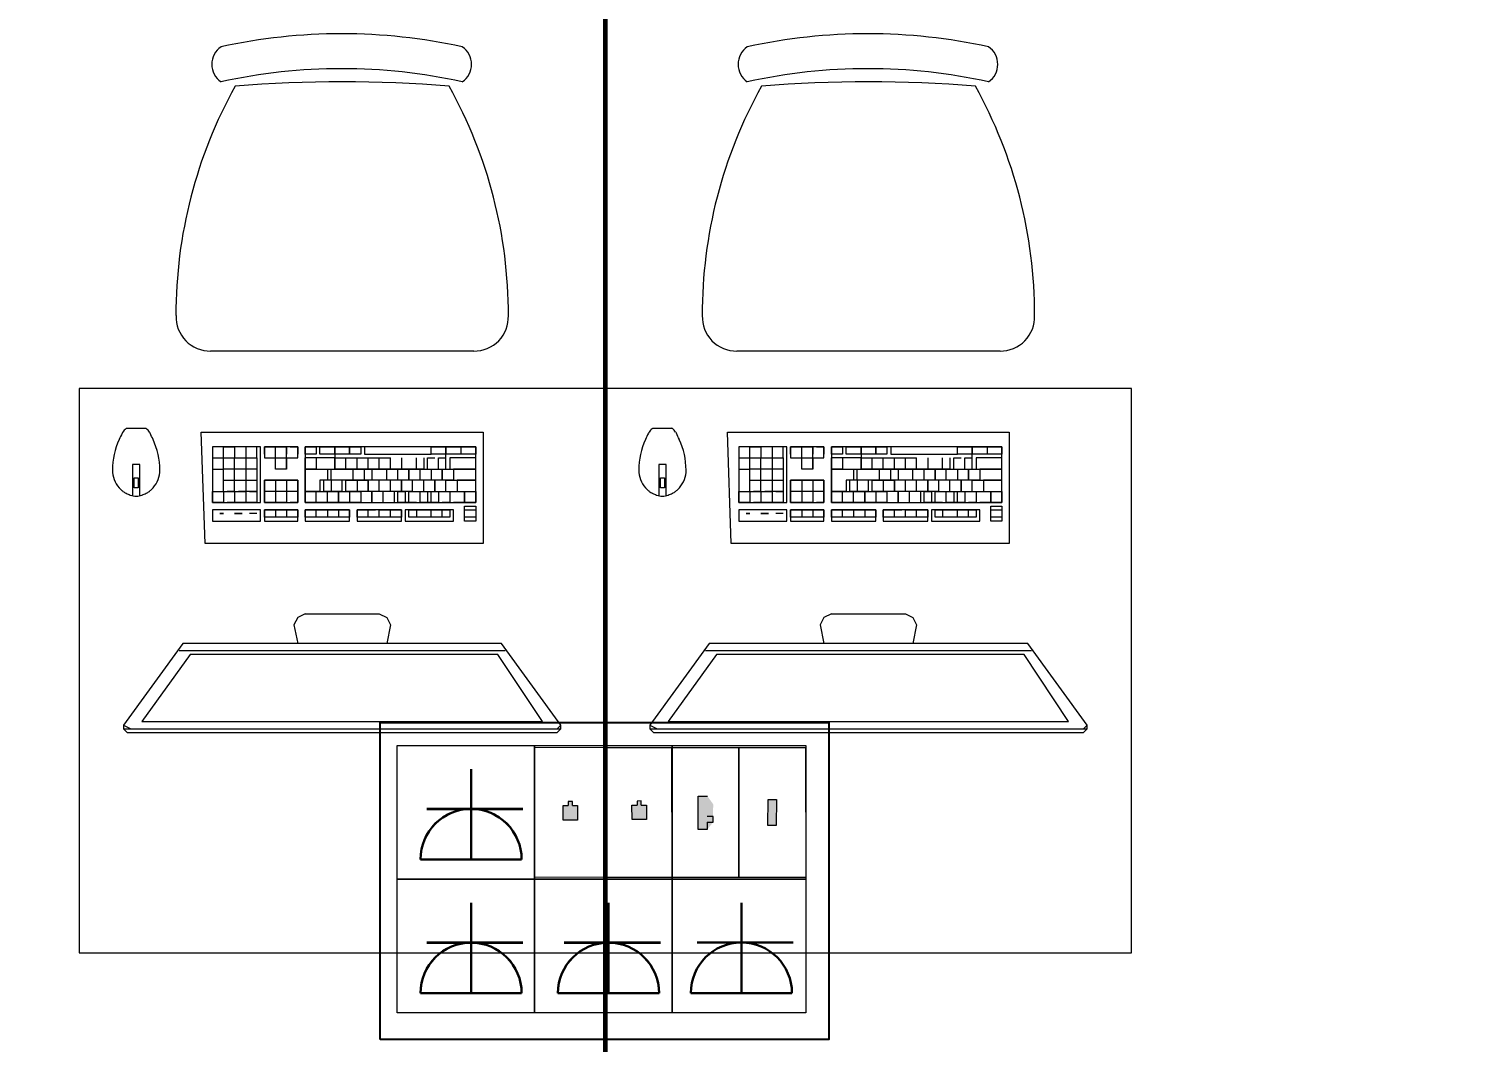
# Model space of a CAD drawing. Header units: millimetres. Extents: x -32 to 417638015, y -35 to 175284279.
# Drawn here: x 417441630 to 417443556, y 175255956 to 175257302 of the extents above; entities that cross this region are included whole.
import ezdxf
from ezdxf import colors
from ezdxf.entities.mleader import LeaderData, LeaderLine
from ezdxf.math import Vec2, Vec3

# ---------------------------------------------------------------- set-up
doc = ezdxf.new("R2010")
doc.units = ezdxf.units.MM
for name, color, linetype, lineweight in [('_ЭМ_В полу', 26, 'Кабель в трубе', 60), ('ТХ', 5, 'Continuous', 0), ('ТХ_Задание ЭОМ_СС', 6, 'Continuous', 0), ('Электро', 250, 'Continuous', 25), ('ЭОМ_Кабель для СУП', 150, 'Continuous', 9)]:
    doc.layers.add(name, color=color, linetype=linetype, lineweight=lineweight)
for name, color, linetype in [('_ЭМ_Надписи', 7, 'Continuous'), ('PDF _СС_розетки', 7, 'Continuous'), ('ВНУТРЯНКА', 1, 'Continuous')]:
    doc.layers.add(name, color=color, linetype=linetype)
doc.layers.add('PDF _ЭОМ _розетки', color=7, linetype='Continuous', true_color=0xeb0000)
doc.styles.add('ELine', font='txt.shx')
doc.styles.add('ЭОМ', font='isocpeur.ttf', dxfattribs={"width": 0.85, "height": 250})
doc.linetypes.add('TRAY', pattern='A,12.119257,["_",ELine,S=4.5,R=90,X=0,Y=-1.555839],0.750382,["_",ELine,S=4.5,R=0,X=0,Y=-0.805849],1.314849,["_",ELine,S=4.5,R=0,X=0,Y=-0.805849],2.250029,["_",ELine,S=4.5,R=90,X=0,Y=-1.555839],13.565483', length=30)
doc.linetypes.add('Кабель в трубе', pattern='A,8,[133,ltypeshp.shx,S=1,R=0,X=10,Y=1.3],-3,[130,ltypeshp.shx,S=1.5,R=-45,X=-1.5,Y=0],8', length=19)

# ---------------------------------------------------------------- blocks, each defined once
blk = doc.blocks.new('_ЭМ_ТХ2_4 Этаж')
at = {"color": 8, "linetype": 'Continuous'}
for p, q in [((57969.4, 25179.6), (57619.3, 25179.6)), ((58669.4, 25179.6), (58319.3, 25179.6))]:
    blk.add_line(p, q, dxfattribs=at)
for centre, radius, start, end in [((57793.6, 24853.9), 747.5, 77.6022, 102.398), ((58493.6, 24853.9), 747.5, 77.6022, 102.398), ((57649, 25560.7), 28.1, 124.2904, 235.7099), ((57938.3, 25560.7), 28.1, 304.2917, 55.7085), ((58349, 25560.7), 28.1, 124.2904, 235.7099), ((58638.3, 25560.7), 28.1, 304.2917, 55.7085), ((57793.6, 24807.4), 747.5, 77.6022, 102.398), ((58493.6, 24807.4), 747.5, 77.6022, 102.398), ((58197.7, 25228), 624.5, 150.8941, 180.122), ((57793.6, 23775.6), 1761.9, 85.3454, 94.6062), ((57390.9, 25228), 624.5, 359.8785, 29.0932), ((58897.7, 25228), 624.5, 150.8941, 180.122), ((58493.6, 23775.6), 1761.9, 85.3454, 94.6062), ((58090.9, 25228), 624.5, 359.8785, 29.0932), ((57618.7, 25225), 45.4, 177.8134, 270.7481), ((57970, 25225), 45.4, 269.2521, 2.1865), ((58318.7, 25225), 45.4, 177.8134, 270.7481), ((58670, 25225), 45.4, 269.2521, 2.1865)]:
    blk.add_arc(centre, radius, start, end, dxfattribs=at)
at = {"layer": 'ТХ', "color": 8, "linetype": 'Continuous', "ltscale": 100}
for p, q in [((57507.5, 25076.8), (57518.2, 25076.8)), ((57518.2, 25076.8), (57533, 25076.8)), ((58207.5, 25076.8), (58218.2, 25076.8)), ((58218.2, 25076.8), (58233, 25076.8)), ((57745, 24830.2), (57735.2, 24825.3)), ((57745, 24830.2), (57735.2, 24825.3)), ((57745, 24830.2), (57794.3, 24830.2)), ((57745, 24830.2), (57794.3, 24830.2)), ((57794.3, 24830.2), (57843.7, 24830.2)), ((57794.3, 24830.2), (57843.7, 24830.2)), ((57843.7, 24830.2), (57853.5, 24825.3)), ((57843.7, 24830.2), (57853.5, 24825.3)), ((58445, 24830.2), (58435.2, 24825.3)), ((58445, 24830.2), (58435.2, 24825.3)), ((58445, 24830.2), (58494.3, 24830.2)), ((58445, 24830.2), (58494.3, 24830.2)), ((58494.3, 24830.2), (58543.7, 24830.2)), ((58494.3, 24830.2), (58543.7, 24830.2)), ((58543.7, 24830.2), (58553.5, 24825.3)), ((58543.7, 24830.2), (58553.5, 24825.3)), ((57735.2, 24825.3), (57730.2, 24815.5)), ((57735.2, 24825.3), (57730.2, 24815.5)), ((57730.2, 24815.5), (57735.2, 24790.8)), ((57853.5, 24825.3), (57858.4, 24815.5)), ((57853.5, 24825.3), (57858.4, 24815.5)), ((57858.4, 24815.5), (57853.5, 24790.8)), ((58435.2, 24825.3), (58430.2, 24815.5)), ((58435.2, 24825.3), (58430.2, 24815.5)), ((58430.2, 24815.5), (58435.2, 24790.8)), ((58553.5, 24825.3), (58558.4, 24815.5)), ((58553.5, 24825.3), (58558.4, 24815.5)), ((58558.4, 24815.5), (58553.5, 24790.8))]:
    blk.add_line(p, q, dxfattribs=at)
at = {"layer": 'ТХ', "color": 8}
for points in [[(57444.3, 24379.6), (58844.3, 24379.6), (58844.3, 25129.6), (57444.3, 25129.6)], [(57517.6, 24997.9), (57517.6, 25010.8), (57522.9, 25010.8), (57522.9, 24997.9)], [(58217.6, 24997.9), (58217.6, 25010.8), (58222.9, 25010.8), (58222.9, 24997.9)]]:
    blk.add_lwpolyline(points, close=True, dxfattribs=at)
at = {"layer": 'ТХ', "color": 8, "linetype": 'Continuous', "ltscale": 100}
for points in [[(57606.9, 25071.9), (57981.7, 25071.9)], [(57981.7, 24923.9), (57611.9, 24923.9), (57606.9, 25071.9)], [(57981.7, 25071.9), (57981.7, 24923.9)], [(58306.9, 25071.9), (58681.7, 25071.9)], [(58681.7, 24923.9), (58311.9, 24923.9), (58306.9, 25071.9)], [(58681.7, 25071.9), (58681.7, 24923.9)], [(57621.7, 25052.2), (57621.7, 24978.2)], [(57685.8, 25052.2), (57621.7, 25052.2)], [(57621.7, 25052.2), (57621.7, 24993)], [(57636.5, 25052.2), (57621.7, 25052.2)], [(57636.5, 24993), (57636.5, 25052.2)], [(57636.5, 25052.2), (57651.3, 25052.2)], [(57636.5, 25037.4), (57636.5, 25052.2)], [(57651.3, 25052.2), (57651.3, 25037.4)], [(57651.3, 25052.2), (57651.3, 25037.4)], [(57680.9, 25052.2), (57656.3, 25052.2)], [(57666.1, 25052.2), (57666.1, 24978.2)], [(57680.9, 25037.4), (57680.9, 25052.2)], [(57685.8, 24978.2), (57685.8, 25052.2)], [(57690.8, 25052.2), (57720.4, 25052.2)], [(57690.8, 25042.3), (57690.8, 25052.2)], [(57690.8, 25052.2), (57690.8, 25037.4)], [(57735.2, 25052.2), (57690.8, 25052.2)], [(57705.6, 25037.4), (57705.6, 25052.2)], [(57720.4, 25052.2), (57720.4, 25042.3)], [(57720.4, 25022.6), (57720.4, 25052.2)], [(57725.3, 25052.2), (57735.2, 25052.2)], [(57735.2, 25052.2), (57735.2, 25042.3)], [(57735.2, 25037.4), (57735.2, 25052.2)], [(57745, 25052.2), (57745, 24978.2)], [(57971.9, 25052.2), (57745, 25052.2)], [(57745, 25052.2), (57759.8, 25052.2)], [(57745, 25042.3), (57745, 25052.2)], [(57759.8, 25042.3), (57745, 25042.3)], [(57759.8, 25052.2), (57759.8, 25042.3)], [(57764.7, 25052.2), (57784.5, 25052.2)], [(57764.7, 25042.3), (57764.7, 25052.2)], [(57784.5, 25042.3), (57764.7, 25042.3)], [(57784.5, 25052.2), (57819, 25052.2)], [(57784.5, 25052.2), (57784.5, 25022.6)], [(57784.5, 25042.3), (57784.5, 25052.2)], [(57819, 25042.3), (57784.5, 25042.3)], [(57804.2, 25042.3), (57804.2, 25052.2)], [(57804.2, 25052.2), (57804.2, 25042.3)], [(57819, 25052.2), (57819, 25042.3)], [(57823.9, 25052.2), (57823.9, 25042.3)], [(57912.7, 25052.2), (57823.9, 25052.2)], [(57823.9, 25042.3), (57912.7, 25042.3)], [(57912.7, 25052.2), (57932.4, 25052.2)], [(57912.7, 25042.3), (57912.7, 25052.2)], [(57912.7, 25042.3), (57912.7, 25052.2)], [(57971.9, 25042.3), (57912.7, 25042.3)], [(57932.4, 25052.2), (57971.9, 25052.2)], [(57932.4, 25022.6), (57932.4, 25052.2)], [(57932.4, 25052.2), (57932.4, 25042.3)], [(57952.1, 25052.2), (57952.1, 25042.3)], [(57971.9, 24978.2), (57971.9, 25052.2)], [(57971.9, 25052.2), (57971.9, 25042.3)], [(58321.7, 25052.2), (58321.7, 24978.2)], [(58385.8, 25052.2), (58321.7, 25052.2)], [(58321.7, 25052.2), (58321.7, 24993)], [(58336.5, 25052.2), (58321.7, 25052.2)], [(58336.5, 24993), (58336.5, 25052.2)], [(58336.5, 25052.2), (58351.3, 25052.2)], [(58336.5, 25037.4), (58336.5, 25052.2)], [(58351.3, 25052.2), (58351.3, 25037.4)], [(58351.3, 25052.2), (58351.3, 25037.4)], [(58380.9, 25052.2), (58356.3, 25052.2)], [(58366.1, 25052.2), (58366.1, 24978.2)], [(58380.9, 25037.4), (58380.9, 25052.2)], [(58385.8, 24978.2), (58385.8, 25052.2)], [(58390.8, 25052.2), (58420.4, 25052.2)], [(58390.8, 25042.3), (58390.8, 25052.2)], [(58390.8, 25052.2), (58390.8, 25037.4)], [(58435.2, 25052.2), (58390.8, 25052.2)], [(58405.6, 25037.4), (58405.6, 25052.2)], [(58420.4, 25052.2), (58420.4, 25042.3)], [(58420.4, 25022.6), (58420.4, 25052.2)], [(58425.3, 25052.2), (58435.2, 25052.2)], [(58435.2, 25052.2), (58435.2, 25042.3)], [(58435.2, 25037.4), (58435.2, 25052.2)], [(58445, 25052.2), (58445, 24978.2)], [(58671.9, 25052.2), (58445, 25052.2)], [(58445, 25052.2), (58459.8, 25052.2)], [(58445, 25042.3), (58445, 25052.2)], [(58459.8, 25042.3), (58445, 25042.3)], [(58459.8, 25052.2), (58459.8, 25042.3)], [(58464.7, 25052.2), (58484.5, 25052.2)], [(58464.7, 25042.3), (58464.7, 25052.2)], [(58484.5, 25042.3), (58464.7, 25042.3)], [(58484.5, 25052.2), (58519, 25052.2)], [(58484.5, 25052.2), (58484.5, 25022.6)], [(58484.5, 25042.3), (58484.5, 25052.2)], [(58519, 25042.3), (58484.5, 25042.3)], [(58504.2, 25042.3), (58504.2, 25052.2)], [(58504.2, 25052.2), (58504.2, 25042.3)], [(58519, 25052.2), (58519, 25042.3)], [(58523.9, 25052.2), (58523.9, 25042.3)], [(58612.7, 25052.2), (58523.9, 25052.2)], [(58523.9, 25042.3), (58612.7, 25042.3)], [(58612.7, 25052.2), (58632.4, 25052.2)], [(58612.7, 25042.3), (58612.7, 25052.2)], [(58612.7, 25042.3), (58612.7, 25052.2)], [(58671.9, 25042.3), (58612.7, 25042.3)], [(58632.4, 25052.2), (58671.9, 25052.2)], [(58632.4, 25022.6), (58632.4, 25052.2)], [(58632.4, 25052.2), (58632.4, 25042.3)], [(58652.1, 25052.2), (58652.1, 25042.3)], [(58671.9, 24978.2), (58671.9, 25052.2)], [(58671.9, 25052.2), (58671.9, 25042.3)], [(57621.7, 25037.4), (57651.3, 25037.4)], [(57621.7, 25022.6), (57636.5, 25022.6)], [(57636.5, 24993), (57636.5, 25037.4)], [(57666.1, 25022.6), (57636.5, 25022.6)], [(57651.3, 24993), (57651.3, 25037.4)], [(57651.3, 25037.4), (57680.9, 25037.4)], [(57656.3, 25037.4), (57680.9, 25037.4)], [(57680.9, 25022.6), (57666.1, 25022.6)], [(57680.9, 25037.4), (57680.9, 24993)], [(57690.8, 25037.4), (57705.6, 25037.4)], [(57690.8, 25037.4), (57735.2, 25037.4)], [(57705.6, 25022.6), (57705.6, 25037.4)], [(57720.4, 25022.6), (57705.6, 25022.6), (57705.6, 25037.4)], [(57720.4, 25022.6), (57705.6, 25022.6)], [(57720.4, 25037.4), (57720.4, 25022.6)], [(57745, 25022.6), (57745, 25037.4)], [(57784.5, 25037.4), (57745, 25037.4)], [(57745, 25022.6), (57774.6, 25022.6)], [(57759.8, 25022.6), (57745, 25022.6)], [(57745, 24993), (57745, 25022.6)], [(57759.8, 25022.6), (57784.5, 25022.6), (57784.5, 25037.4)], [(57759.8, 25037.4), (57759.8, 25022.6)], [(57759.8, 25037.4), (57759.8, 25022.6)], [(57774.6, 25022.6), (57774.6, 25007.8), (57764.7, 25007.8), (57764.7, 24993)], [(57779.5, 25007.8), (57779.5, 25022.6)], [(57779.5, 25022.6), (57789.4, 25022.6)], [(57784.5, 25037.4), (57814.1, 25037.4)], [(57902.8, 25022.6), (57784.5, 25022.6)], [(57789.4, 25022.6), (57897.9, 25022.6)], [(57799.3, 25022.6), (57799.3, 25037.4)], [(57809.1, 25007.8), (57809.1, 25022.6)], [(57814.1, 25022.6), (57814.1, 25037.4)], [(57814.1, 25037.4), (57858.4, 25037.4)], [(57828.9, 25022.6), (57814.1, 25022.6)], [(57823.9, 25007.8), (57823.9, 25022.6)], [(57828.9, 25022.6), (57828.9, 25037.4)], [(57833.8, 25022.6), (57833.8, 25007.8)], [(57843.7, 25022.6), (57843.7, 25037.4)], [(57853.5, 25007.8), (57853.5, 25022.6)], [(57858.4, 25022.6), (57858.4, 25037.4)], [(57868.3, 25007.8), (57868.3, 25022.6)], [(57873.2, 25037.4), (57873.2, 25022.6)], [(57893, 25022.6), (57893, 25037.4)], [(57897.9, 25022.6), (57912.7, 25022.6)], [(57897.9, 25007.8), (57897.9, 25022.6)], [(57902.8, 25037.4), (57902.8, 25022.6)], [(57907.8, 25037.4), (57917.6, 25037.4)], [(57907.8, 25022.6), (57907.8, 25037.4)], [(57907.8, 25022.6), (57942.3, 25022.6)], [(57912.7, 25022.6), (57912.7, 25007.8)], [(57922.6, 25037.4), (57932.4, 25037.4)], [(57922.6, 25022.6), (57922.6, 25037.4)], [(57927.5, 25022.6), (57927.5, 25007.8)], [(57927.5, 25007.8), (57927.5, 25022.6)], [(57937.4, 25037.4), (57937.4, 25022.6)], [(57971.9, 25037.4), (57937.4, 25037.4)], [(57937.4, 25022.6), (57971.9, 25022.6)], [(57971.9, 25022.6), (57942.3, 25022.6)], [(57942.3, 25022.6), (57942.3, 25007.8)], [(57942.3, 25022.6), (57942.3, 25007.8)], [(57947.2, 24993), (57971.9, 24993), (57971.9, 25007.8), (57971.9, 25022.6)], [(57971.9, 25022.6), (57971.9, 25037.4)], [(58321.7, 25037.4), (58351.3, 25037.4)], [(58321.7, 25022.6), (58336.5, 25022.6)], [(58336.5, 24993), (58336.5, 25037.4)], [(58366.1, 25022.6), (58336.5, 25022.6)], [(58351.3, 24993), (58351.3, 25037.4)], [(58351.3, 25037.4), (58380.9, 25037.4)], [(58356.3, 25037.4), (58380.9, 25037.4)], [(58380.9, 25022.6), (58366.1, 25022.6)], [(58380.9, 25037.4), (58380.9, 24993)], [(58390.8, 25037.4), (58405.6, 25037.4)], [(58390.8, 25037.4), (58435.2, 25037.4)], [(58405.6, 25022.6), (58405.6, 25037.4)], [(58420.4, 25022.6), (58405.6, 25022.6), (58405.6, 25037.4)], [(58420.4, 25022.6), (58405.6, 25022.6)], [(58420.4, 25037.4), (58420.4, 25022.6)], [(58445, 25022.6), (58445, 25037.4)], [(58484.5, 25037.4), (58445, 25037.4)], [(58445, 25022.6), (58474.6, 25022.6)], [(58459.8, 25022.6), (58445, 25022.6)], [(58445, 24993), (58445, 25022.6)], [(58459.8, 25022.6), (58484.5, 25022.6), (58484.5, 25037.4)], [(58459.8, 25037.4), (58459.8, 25022.6)], [(58459.8, 25037.4), (58459.8, 25022.6)], [(58474.6, 25022.6), (58474.6, 25007.8), (58464.7, 25007.8), (58464.7, 24993)], [(58479.5, 25007.8), (58479.5, 25022.6)], [(58479.5, 25022.6), (58489.4, 25022.6)], [(58484.5, 25037.4), (58514.1, 25037.4)], [(58602.8, 25022.6), (58484.5, 25022.6)], [(58489.4, 25022.6), (58597.9, 25022.6)], [(58499.3, 25022.6), (58499.3, 25037.4)], [(58509.1, 25007.8), (58509.1, 25022.6)], [(58514.1, 25022.6), (58514.1, 25037.4)], [(58514.1, 25037.4), (58558.4, 25037.4)], [(58528.9, 25022.6), (58514.1, 25022.6)], [(58523.9, 25007.8), (58523.9, 25022.6)], [(58528.9, 25022.6), (58528.9, 25037.4)], [(58533.8, 25022.6), (58533.8, 25007.8)], [(58543.7, 25022.6), (58543.7, 25037.4)], [(58553.5, 25007.8), (58553.5, 25022.6)], [(58558.4, 25022.6), (58558.4, 25037.4)], [(58568.3, 25007.8), (58568.3, 25022.6)], [(58573.2, 25037.4), (58573.2, 25022.6)], [(58593, 25022.6), (58593, 25037.4)], [(58597.9, 25022.6), (58612.7, 25022.6)], [(58597.9, 25007.8), (58597.9, 25022.6)], [(58602.8, 25037.4), (58602.8, 25022.6)], [(58607.8, 25037.4), (58617.6, 25037.4)], [(58607.8, 25022.6), (58607.8, 25037.4)], [(58607.8, 25022.6), (58642.3, 25022.6)], [(58612.7, 25022.6), (58612.7, 25007.8)], [(58622.6, 25037.4), (58632.4, 25037.4)], [(58622.6, 25022.6), (58622.6, 25037.4)], [(58627.5, 25022.6), (58627.5, 25007.8)], [(58627.5, 25007.8), (58627.5, 25022.6)], [(58637.4, 25037.4), (58637.4, 25022.6)], [(58671.9, 25037.4), (58637.4, 25037.4)], [(58637.4, 25022.6), (58671.9, 25022.6)], [(58671.9, 25022.6), (58642.3, 25022.6)], [(58642.3, 25022.6), (58642.3, 25007.8)], [(58642.3, 25022.6), (58642.3, 25007.8)], [(58647.2, 24993), (58671.9, 24993), (58671.9, 25007.8), (58671.9, 25022.6)], [(58671.9, 25022.6), (58671.9, 25037.4)], [(57636.5, 25007.8), (57651.3, 25007.8)], [(57651.3, 25007.8), (57680.9, 25007.8)], [(57690.8, 24993), (57690.8, 25007.8)], [(57690.8, 25007.8), (57690.8, 24978.2)], [(57690.8, 25007.8), (57735.2, 25007.8)], [(57735.2, 25007.8), (57690.8, 25007.8)], [(57705.6, 25007.8), (57705.6, 24993)], [(57720.4, 25007.8), (57720.4, 24978.2)], [(57735.2, 24978.2), (57735.2, 25007.8)], [(57735.2, 25007.8), (57735.2, 24993)], [(57804.2, 25007.8), (57769.7, 25007.8)], [(57769.7, 24993), (57769.7, 25007.8)], [(57779.5, 25007.8), (57779.5, 24993)], [(57794.3, 24993), (57794.3, 25007.8)], [(57799.3, 24993), (57799.3, 25007.8)], [(57799.3, 25007.8), (57828.9, 25007.8)], [(57823.9, 25007.8), (57804.2, 25007.8)], [(57814.1, 25007.8), (57814.1, 24993)], [(57927.5, 25007.8), (57823.9, 25007.8)], [(57828.9, 24993), (57828.9, 25007.8)], [(57828.9, 25007.8), (57828.9, 24993)], [(57843.7, 24993), (57843.7, 25007.8)], [(57858.4, 24993), (57858.4, 25007.8)], [(57873.2, 25007.8), (57873.2, 24993)], [(57873.2, 24993), (57873.2, 25007.8)], [(57888, 24993), (57888, 25007.8)], [(57902.8, 24993), (57902.8, 25007.8)], [(57942.3, 25007.8), (57917.6, 25007.8)], [(57917.6, 24993), (57917.6, 25007.8)], [(57917.6, 25007.8), (57917.6, 24993)], [(57932.4, 25007.8), (57947.2, 25007.8)], [(57932.4, 24993), (57932.4, 25007.8)], [(57942.3, 25007.8), (57971.9, 25007.8)], [(57947.2, 25007.8), (57947.2, 24993)], [(57947.2, 25007.8), (57947.2, 24993)], [(57971.9, 25007.8), (57947.2, 25007.8)], [(58336.5, 25007.8), (58351.3, 25007.8)], [(58351.3, 25007.8), (58380.9, 25007.8)], [(58390.8, 24993), (58390.8, 25007.8)], [(58390.8, 25007.8), (58390.8, 24978.2)], [(58390.8, 25007.8), (58435.2, 25007.8)], [(58435.2, 25007.8), (58390.8, 25007.8)], [(58405.6, 25007.8), (58405.6, 24993)], [(58420.4, 25007.8), (58420.4, 24978.2)], [(58435.2, 24978.2), (58435.2, 25007.8)], [(58435.2, 25007.8), (58435.2, 24993)], [(58504.2, 25007.8), (58469.7, 25007.8)], [(58469.7, 24993), (58469.7, 25007.8)], [(58479.5, 25007.8), (58479.5, 24993)], [(58494.3, 24993), (58494.3, 25007.8)], [(58499.3, 24993), (58499.3, 25007.8)], [(58499.3, 25007.8), (58528.9, 25007.8)], [(58523.9, 25007.8), (58504.2, 25007.8)], [(58514.1, 25007.8), (58514.1, 24993)], [(58627.5, 25007.8), (58523.9, 25007.8)], [(58528.9, 24993), (58528.9, 25007.8)], [(58528.9, 25007.8), (58528.9, 24993)], [(58543.7, 24993), (58543.7, 25007.8)], [(58558.4, 24993), (58558.4, 25007.8)], [(58573.2, 25007.8), (58573.2, 24993)], [(58573.2, 24993), (58573.2, 25007.8)], [(58588, 24993), (58588, 25007.8)], [(58602.8, 24993), (58602.8, 25007.8)], [(58642.3, 25007.8), (58617.6, 25007.8)], [(58617.6, 24993), (58617.6, 25007.8)], [(58617.6, 25007.8), (58617.6, 24993)], [(58632.4, 25007.8), (58647.2, 25007.8)], [(58632.4, 24993), (58632.4, 25007.8)], [(58642.3, 25007.8), (58671.9, 25007.8)], [(58647.2, 25007.8), (58647.2, 24993)], [(58647.2, 25007.8), (58647.2, 24993)], [(58671.9, 25007.8), (58647.2, 25007.8)], [(57621.7, 24993), (57666.1, 24993)], [(57621.7, 24978.2), (57621.7, 24993)], [(57621.7, 24993), (57636.5, 24993)], [(57636.5, 24993), (57636.5, 24978.2)], [(57651.3, 24993), (57641.5, 24993)], [(57651.3, 24993), (57651.3, 24978.2)], [(57680.9, 24993), (57656.3, 24993)], [(57671, 24993), (57680.9, 24993)], [(57680.9, 24993), (57680.9, 24978.2)], [(57690.8, 24978.2), (57690.8, 24993)], [(57735.2, 24993), (57690.8, 24993)], [(57705.6, 24993), (57705.6, 24978.2)], [(57735.2, 24993), (57735.2, 24978.2)], [(57745, 24993), (57759.8, 24993)], [(57745, 24978.2), (57745, 24993)], [(57764.7, 24993), (57745, 24993)], [(57759.8, 24978.2), (57759.8, 24993)], [(57759.8, 24993), (57774.6, 24993)], [(57794.3, 24993), (57769.7, 24993)], [(57774.6, 24993), (57819, 24993)], [(57774.6, 24978.2), (57774.6, 24993)], [(57828.9, 24993), (57799.3, 24993)], [(57804.2, 24993), (57804.2, 24978.2)], [(57888, 24993), (57819, 24993)], [(57819, 24993), (57819, 24978.2)], [(57843.7, 24993), (57828.9, 24993)], [(57848.6, 24993), (57848.6, 24978.2)], [(57863.4, 24993), (57863.4, 24978.2)], [(57868.3, 24993), (57878.2, 24993)], [(57868.3, 24978.2), (57868.3, 24993)], [(57878.2, 24993), (57878.2, 24978.2)], [(57883.1, 24993), (57893, 24993)], [(57883.1, 24978.2), (57883.1, 24993)], [(57888, 24993), (57971.9, 24993)], [(57897.9, 24978.2), (57897.9, 24993)], [(57907.8, 24993), (57907.8, 24978.2)], [(57912.7, 24978.2), (57912.7, 24993)], [(57922.6, 24993), (57922.6, 24978.2)], [(57937.4, 24993), (57937.4, 24978.2)], [(57957.1, 24993), (57957.1, 24978.2)], [(57957.1, 24978.2), (57957.1, 24993)], [(57971.9, 24993), (57971.9, 24978.2)], [(58321.7, 24993), (58366.1, 24993)], [(58321.7, 24978.2), (58321.7, 24993)], [(58321.7, 24993), (58336.5, 24993)], [(58336.5, 24993), (58336.5, 24978.2)], [(58351.3, 24993), (58341.5, 24993)], [(58351.3, 24993), (58351.3, 24978.2)], [(58380.9, 24993), (58356.3, 24993)], [(58371, 24993), (58380.9, 24993)], [(58380.9, 24993), (58380.9, 24978.2)], [(58390.8, 24978.2), (58390.8, 24993)], [(58435.2, 24993), (58390.8, 24993)], [(58405.6, 24993), (58405.6, 24978.2)], [(58435.2, 24993), (58435.2, 24978.2)], [(58445, 24993), (58459.8, 24993)], [(58445, 24978.2), (58445, 24993)], [(58464.7, 24993), (58445, 24993)], [(58459.8, 24978.2), (58459.8, 24993)], [(58459.8, 24993), (58474.6, 24993)], [(58494.3, 24993), (58469.7, 24993)], [(58474.6, 24993), (58519, 24993)], [(58474.6, 24978.2), (58474.6, 24993)], [(58528.9, 24993), (58499.3, 24993)], [(58504.2, 24993), (58504.2, 24978.2)], [(58588, 24993), (58519, 24993)], [(58519, 24993), (58519, 24978.2)], [(58543.7, 24993), (58528.9, 24993)], [(58548.6, 24993), (58548.6, 24978.2)], [(58563.4, 24993), (58563.4, 24978.2)], [(58568.3, 24993), (58578.2, 24993)], [(58568.3, 24978.2), (58568.3, 24993)], [(58578.2, 24993), (58578.2, 24978.2)], [(58583.1, 24993), (58593, 24993)], [(58583.1, 24978.2), (58583.1, 24993)], [(58588, 24993), (58671.9, 24993)], [(58597.9, 24978.2), (58597.9, 24993)], [(58607.8, 24993), (58607.8, 24978.2)], [(58612.7, 24978.2), (58612.7, 24993)], [(58622.6, 24993), (58622.6, 24978.2)], [(58637.4, 24993), (58637.4, 24978.2)], [(58657.1, 24993), (58657.1, 24978.2)], [(58657.1, 24978.2), (58657.1, 24993)], [(58671.9, 24993), (58671.9, 24978.2)], [(57636.5, 24978.2), (57621.7, 24978.2)], [(57621.7, 24978.2), (57685.8, 24978.2)], [(57621.7, 24968.3), (57621.7, 24953.5)], [(57685.8, 24968.3), (57621.7, 24968.3)], [(57631.6, 24963.4), (57636.5, 24963.4)], [(57636.5, 24963.4), (57631.6, 24963.4)], [(57680.9, 24978.2), (57641.5, 24978.2)], [(57651.3, 24963.4), (57661.2, 24963.4)], [(57661.2, 24963.4), (57651.3, 24963.4)], [(57680.9, 24963.4), (57671, 24963.4)], [(57680.9, 24963.4), (57671, 24963.4)], [(57685.8, 24953.5), (57685.8, 24968.3)], [(57705.6, 24978.2), (57690.8, 24978.2)], [(57690.8, 24978.2), (57735.2, 24978.2)], [(57690.8, 24968.3), (57735.2, 24968.3)], [(57735.2, 24968.3), (57690.8, 24968.3)], [(57690.8, 24958.5), (57690.8, 24968.3)], [(57690.8, 24968.3), (57690.8, 24953.5)], [(57720.4, 24978.2), (57705.6, 24978.2)], [(57705.6, 24968.3), (57705.6, 24958.5)], [(57720.4, 24968.3), (57720.4, 24958.5)], [(57735.2, 24978.2), (57725.3, 24978.2)], [(57735.2, 24968.3), (57735.2, 24958.5)], [(57735.2, 24953.5), (57735.2, 24968.3)], [(57745, 24978.2), (57971.9, 24978.2)], [(57774.6, 24978.2), (57745, 24978.2)], [(57774.6, 24968.3), (57774.6, 24958.5), (57745, 24958.5)], [(57745, 24968.3), (57774.6, 24968.3)], [(57745, 24958.5), (57745, 24968.3), (57745, 24953.5)], [(57804.2, 24968.3), (57745, 24968.3)], [(57759.8, 24958.5), (57759.8, 24968.3)], [(57789.4, 24978.2), (57774.6, 24978.2)], [(57774.6, 24968.3), (57789.4, 24968.3)], [(57804.2, 24978.2), (57789.4, 24978.2)], [(57789.4, 24968.3), (57804.2, 24968.3)], [(57789.4, 24968.3), (57789.4, 24958.5)], [(57819, 24978.2), (57804.2, 24978.2)], [(57804.2, 24968.3), (57804.2, 24958.5)], [(57804.2, 24953.5), (57804.2, 24968.3)], [(57814.1, 24968.3), (57838.7, 24968.3)], [(57814.1, 24958.5), (57814.1, 24968.3)], [(57814.1, 24968.3), (57814.1, 24953.5)], [(57873.2, 24968.3), (57814.1, 24968.3)], [(57828.9, 24958.5), (57828.9, 24968.3)], [(57843.7, 24958.5), (57843.7, 24968.3), (57873.2, 24968.3)], [(57858.4, 24958.5), (57858.4, 24968.3)], [(57893, 24978.2), (57868.3, 24978.2)], [(57873.2, 24968.3), (57873.2, 24958.5)], [(57873.2, 24953.5), (57873.2, 24968.3)], [(57942.3, 24968.3), (57878.2, 24968.3)], [(57878.2, 24968.3), (57878.2, 24953.5)], [(57883.1, 24958.5), (57883.1, 24968.3)], [(57883.1, 24968.3), (57937.4, 24968.3)], [(57893, 24968.3), (57893, 24958.5)], [(57922.6, 24978.2), (57897.9, 24978.2)], [(57912.7, 24958.5), (57912.7, 24968.3)], [(57937.4, 24978.2), (57927.5, 24978.2)], [(57927.5, 24958.5), (57927.5, 24968.3)], [(57937.4, 24968.3), (57937.4, 24958.5)], [(57971.9, 24978.2), (57942.3, 24978.2)], [(57942.3, 24953.5), (57942.3, 24968.3)], [(57957.1, 24973.3), (57971.9, 24973.3)], [(57957.1, 24953.5), (57957.1, 24973.3)], [(57957.1, 24968.3), (57971.9, 24968.3)], [(57957.1, 24958.5), (57957.1, 24968.3)], [(57971.9, 24973.3), (57971.9, 24953.5)], [(57971.9, 24968.3), (57971.9, 24958.5)], [(58336.5, 24978.2), (58321.7, 24978.2)], [(58321.7, 24978.2), (58385.8, 24978.2)], [(58321.7, 24968.3), (58321.7, 24953.5)], [(58385.8, 24968.3), (58321.7, 24968.3)], [(58331.6, 24963.4), (58336.5, 24963.4)], [(58336.5, 24963.4), (58331.6, 24963.4)], [(58380.9, 24978.2), (58341.5, 24978.2)], [(58351.3, 24963.4), (58361.2, 24963.4)], [(58361.2, 24963.4), (58351.3, 24963.4)], [(58380.9, 24963.4), (58371, 24963.4)], [(58380.9, 24963.4), (58371, 24963.4)], [(58385.8, 24953.5), (58385.8, 24968.3)], [(58405.6, 24978.2), (58390.8, 24978.2)], [(58390.8, 24978.2), (58435.2, 24978.2)], [(58390.8, 24968.3), (58435.2, 24968.3)], [(58435.2, 24968.3), (58390.8, 24968.3)], [(58390.8, 24958.5), (58390.8, 24968.3)], [(58390.8, 24968.3), (58390.8, 24953.5)], [(58420.4, 24978.2), (58405.6, 24978.2)], [(58405.6, 24968.3), (58405.6, 24958.5)], [(58420.4, 24968.3), (58420.4, 24958.5)], [(58435.2, 24978.2), (58425.3, 24978.2)], [(58435.2, 24968.3), (58435.2, 24958.5)], [(58435.2, 24953.5), (58435.2, 24968.3)], [(58445, 24978.2), (58671.9, 24978.2)], [(58474.6, 24978.2), (58445, 24978.2)], [(58474.6, 24968.3), (58474.6, 24958.5), (58445, 24958.5)], [(58445, 24968.3), (58474.6, 24968.3)], [(58445, 24958.5), (58445, 24968.3), (58445, 24953.5)], [(58504.2, 24968.3), (58445, 24968.3)], [(58459.8, 24958.5), (58459.8, 24968.3)], [(58489.4, 24978.2), (58474.6, 24978.2)], [(58474.6, 24968.3), (58489.4, 24968.3)], [(58504.2, 24978.2), (58489.4, 24978.2)], [(58489.4, 24968.3), (58504.2, 24968.3)], [(58489.4, 24968.3), (58489.4, 24958.5)], [(58519, 24978.2), (58504.2, 24978.2)], [(58504.2, 24968.3), (58504.2, 24958.5)], [(58504.2, 24953.5), (58504.2, 24968.3)], [(58514.1, 24968.3), (58538.7, 24968.3)], [(58514.1, 24958.5), (58514.1, 24968.3)], [(58514.1, 24968.3), (58514.1, 24953.5)], [(58573.2, 24968.3), (58514.1, 24968.3)], [(58528.9, 24958.5), (58528.9, 24968.3)], [(58543.7, 24958.5), (58543.7, 24968.3), (58573.2, 24968.3)], [(58558.4, 24958.5), (58558.4, 24968.3)], [(58593, 24978.2), (58568.3, 24978.2)], [(58573.2, 24968.3), (58573.2, 24958.5)], [(58573.2, 24953.5), (58573.2, 24968.3)], [(58642.3, 24968.3), (58578.2, 24968.3)], [(58578.2, 24968.3), (58578.2, 24953.5)], [(58583.1, 24958.5), (58583.1, 24968.3)], [(58583.1, 24968.3), (58637.4, 24968.3)], [(58593, 24968.3), (58593, 24958.5)], [(58622.6, 24978.2), (58597.9, 24978.2)], [(58612.7, 24958.5), (58612.7, 24968.3)], [(58637.4, 24978.2), (58627.5, 24978.2)], [(58627.5, 24958.5), (58627.5, 24968.3)], [(58637.4, 24968.3), (58637.4, 24958.5)], [(58671.9, 24978.2), (58642.3, 24978.2)], [(58642.3, 24953.5), (58642.3, 24968.3)], [(58657.1, 24973.3), (58671.9, 24973.3)], [(58657.1, 24953.5), (58657.1, 24973.3)], [(58657.1, 24968.3), (58671.9, 24968.3)], [(58657.1, 24958.5), (58657.1, 24968.3)], [(58671.9, 24973.3), (58671.9, 24953.5)], [(58671.9, 24968.3), (58671.9, 24958.5)], [(57621.7, 24953.5), (57685.8, 24953.5)], [(57735.2, 24958.5), (57690.8, 24958.5)], [(57690.8, 24953.5), (57735.2, 24953.5)], [(57745, 24953.5), (57804.2, 24953.5)], [(57804.2, 24958.5), (57774.6, 24958.5)], [(57843.7, 24958.5), (57814.1, 24958.5)], [(57814.1, 24953.5), (57873.2, 24953.5)], [(57873.2, 24958.5), (57843.7, 24958.5)], [(57878.2, 24953.5), (57942.3, 24953.5)], [(57937.4, 24958.5), (57883.1, 24958.5)], [(57971.9, 24958.5), (57957.1, 24958.5)], [(57971.9, 24953.5), (57957.1, 24953.5)], [(58321.7, 24953.5), (58385.8, 24953.5)], [(58435.2, 24958.5), (58390.8, 24958.5)], [(58390.8, 24953.5), (58435.2, 24953.5)], [(58445, 24953.5), (58504.2, 24953.5)], [(58504.2, 24958.5), (58474.6, 24958.5)], [(58543.7, 24958.5), (58514.1, 24958.5)], [(58514.1, 24953.5), (58573.2, 24953.5)], [(58573.2, 24958.5), (58543.7, 24958.5)], [(58578.2, 24953.5), (58642.3, 24953.5)], [(58637.4, 24958.5), (58583.1, 24958.5)], [(58671.9, 24958.5), (58657.1, 24958.5)], [(58671.9, 24953.5), (58657.1, 24953.5)], [(58011.3, 24780.9), (57794.3, 24780.9), (57577.4, 24780.9)], [(58711.3, 24780.9), (58494.3, 24780.9), (58277.4, 24780.9)], [(57503.4, 24682.3), (57513.2, 24677.4), (57794.3, 24677.4), (58080.4, 24677.4), (58085.3, 24682.3)], [(57503.4, 24677.4), (57513.2, 24677.4), (57794.3, 24677.4), (58075.4, 24677.4), (58085.3, 24677.4)], [(58203.4, 24682.3), (58213.2, 24677.4), (58494.3, 24677.4), (58780.4, 24677.4), (58785.3, 24682.3)], [(58203.4, 24677.4), (58213.2, 24677.4), (58494.3, 24677.4), (58775.4, 24677.4), (58785.3, 24677.4)]]:
    blk.add_lwpolyline(points, dxfattribs=at)
at = {"layer": 'ТХ', "color": 8}
for points in [[(57525.2, 24987.3), (57525.2, 25028.5), (57515.3, 25028.5), (57515.3, 24987.3)], [(58225.2, 24987.3), (58225.2, 25028.5), (58215.3, 25028.5), (58215.3, 24987.3)]]:
    blk.add_lwpolyline(points, dxfattribs=at)
at = {"layer": 'ТХ', "color": 8, "linetype": 'Continuous', "ltscale": 100}
for points in [[(57883.1, 25022.6), (57883.1, 25007.8)], [(58583.1, 25022.6), (58583.1, 25007.8)], [(57789.4, 24993), (57789.4, 24978.2)], [(57833.8, 24993), (57833.8, 24978.2)], [(58489.4, 24993), (58489.4, 24978.2)], [(58533.8, 24993), (58533.8, 24978.2)], [(57996.5, 24790.8), (57794.3, 24790.8), (57597.1, 24790.8), (57587.2, 24790.8), (57582.3, 24790.8), (57503.4, 24682.3), (57503.4, 24677.4), (57508.3, 24672.4), (57794.3, 24672.4), (58080.4, 24672.4), (58085.3, 24677.4), (58085.3, 24682.3), (58006.4, 24790.8)], [(58696.5, 24790.8), (58494.3, 24790.8), (58297.1, 24790.8), (58287.2, 24790.8), (58282.3, 24790.8), (58203.4, 24682.3), (58203.4, 24677.4), (58208.3, 24672.4), (58494.3, 24672.4), (58780.4, 24672.4), (58785.3, 24677.4), (58785.3, 24682.3), (58706.4, 24790.8)], [(57794.3, 24687.2), (58060.6, 24687.2), (58001.5, 24776), (57794.3, 24776), (57592.1, 24776), (57528, 24687.2)], [(58494.3, 24687.2), (58760.6, 24687.2), (58701.5, 24776), (58494.3, 24776), (58292.1, 24776), (58228, 24687.2)]]:
    blk.add_lwpolyline(points, close=True, dxfattribs=at)
for centre, radius, start, end in [((57586.4, 25021.2), 97.6, 155.2785, 180), ((57757.2, 24942.5), 285.7, 153.4349, 155.2785), ((57511.9, 25065.2), 11.5, 144.2175, 153.4349), ((57532.2, 25050.6), 36.4, 135, 144.2175), ((57507.5, 25075.2), 1.61, 90, 135), ((57533, 25075.2), 1.61, 45, 90), ((57508.3, 25050.6), 36.4, 35.7825, 45), ((57528.6, 25065.2), 11.5, 26.5651, 35.7825), ((57283.3, 24942.5), 285.7, 24.7215, 26.5651), ((57454.1, 25021.2), 97.6, 0, 24.7215), ((58286.4, 25021.2), 97.6, 155.2785, 180), ((58457.2, 24942.5), 285.7, 153.4349, 155.2785), ((58211.9, 25065.2), 11.5, 144.2175, 153.4349), ((58232.2, 25050.6), 36.4, 135, 144.2175), ((58207.5, 25075.2), 1.61, 90, 135), ((58233, 25075.2), 1.61, 45, 90), ((58208.3, 25050.6), 36.4, 35.7825, 45), ((58228.6, 25065.2), 11.5, 26.5651, 35.7825), ((57983.3, 24942.5), 285.7, 24.7215, 26.5651), ((58154.1, 25021.2), 97.6, 0, 24.7215), ((57523.5, 25021.2), 34.8, 180, 222.0469), ((57517, 25021.2), 34.8, 317.9531, 0), ((58223.5, 25021.2), 34.8, 180, 222.0469), ((58217, 25021.2), 34.8, 317.9531, 0), ((57573.8, 25066.6), 102.6, 222.0469, 225), ((57508.8, 25001.5), 10.5, 225, 234.2175), ((57520.6, 25017.9), 30.7, 234.2175, 243.4349), ((57527.9, 25032.6), 47.1, 243.4349, 250.8758), ((57520.3, 25010.5), 23.8, 250.8758, 270), ((57520.3, 25010.5), 23.8, 270, 289.1242), ((57512.6, 25032.6), 47.1, 289.1242, 296.5651), ((57519.9, 25017.9), 30.7, 296.5651, 305.7825), ((57531.7, 25001.5), 10.5, 305.7825, 315), ((57466.7, 25066.6), 102.6, 315, 317.9531), ((58273.8, 25066.6), 102.6, 222.0469, 225), ((58208.8, 25001.5), 10.5, 225, 234.2175), ((58220.6, 25017.9), 30.7, 234.2175, 243.4349), ((58227.9, 25032.6), 47.1, 243.4349, 250.8758), ((58220.3, 25010.5), 23.8, 250.8758, 270), ((58220.3, 25010.5), 23.8, 270, 289.1242), ((58212.6, 25032.6), 47.1, 289.1242, 296.5651), ((58219.9, 25017.9), 30.7, 296.5651, 305.7825), ((58231.7, 25001.5), 10.5, 305.7825, 315), ((58166.7, 25066.6), 102.6, 315, 317.9531)]:
    blk.add_arc(centre, radius, start, end, dxfattribs=at)
blk = doc.blocks.new('розетк для люка')
at = {"layer": 'ВНУТРЯНКА', "color": 5, "lineweight": 30, "ltscale": 100, "transparency": 33554687}
blk.add_line((-67.1, -58.8), (-67.1, 69), dxfattribs=at)
at = {"layer": 'Электро', "color": 5, "lineweight": 30, "transparency": 33554687}
for p, q in [((0, 67.3), (0, -67.3)), ((0, 0), (-120.1, 0))]:
    blk.add_line(p, q, dxfattribs=at)
blk.add_ellipse((0.1, 0), major_axis=(47.6, 47.6), ratio=1, start_param=0.787621, end_param=3.924768, dxfattribs=at)
blk = doc.blocks.new('Люк на 6 мест')
h = blk.add_hatch(color=256)
h.dxf.hatch_style = 1
h.paths.add_polyline_path([(-284.6, 515.7), (-284.6, 526.8), (-319.2, 527), (-319.2, 515.9)])
h = blk.add_hatch(color=256)
h.dxf.hatch_style = 1
h.paths.add_polyline_path([(-323.7, 435.1), (-323.7, 435.1), (-313, 442.8), (-289.1, 442.7), (-279.4, 435), (-279.4, 435), (-279.3, 422.8), (-323.6, 422.8)])
h = blk.add_hatch(color=256)
h.dxf.hatch_style = 1
h.paths.add_polyline_path([(-311.7, 334.8), (-311.7, 341.7), (-317.2, 341.7), (-317.3, 347.2), (-311.8, 347.2), (-311.8, 354.1), (-292.5, 354.1), (-292.5, 334.9)])
h = blk.add_hatch(color=256)
h.dxf.hatch_style = 1
h.paths.add_polyline_path([(-311.3, 243.2), (-311.3, 250.1), (-316.8, 250.1), (-316.8, 255.6), (-311.3, 255.6), (-311.3, 262.4), (-292, 262.5), (-292, 243.2)])
for p, q in [((-323.6, 422.8), (-323.7, 435.1)), ((-323.7, 435.1), (-323.7, 435.1)), ((-289.1, 442.7), (-296.8, 442.7)), ((-296.8, 442.7), (-296.8, 435)), ((-289.1, 435), (-289.1, 442.7)), ((-289.1, 435), (-279.4, 435)), ((-279.4, 435), (-279.3, 422.8)), ((-279.3, 422.8), (-323.6, 422.8))]:
    blk.add_line(p, q)
for points in [[(-215.5, 477.1), (-388.3, 476.8), (-388.3, 565.7), (-215.5, 566)], [(-284.6, 526.8), (-284.6, 515.7), (-319.2, 515.9), (-319.2, 527)], [(-215.5, 388.2), (-388.3, 387.9), (-388.3, 476.8), (-215.5, 477.1)], [(-215.5, 299.3), (-388.3, 299), (-388.3, 387.9), (-215.5, 388.2)], [(-215.8, 205.5), (-388.7, 205.1), (-388.3, 299), (-215.5, 299.3)]]:
    blk.add_lwpolyline(points, close=True)
for points in [[(-311.8, 347.2), (-317.3, 347.2), (-317.2, 341.7), (-311.7, 341.7)], [(-311.8, 347.2), (-311.8, 354.1), (-292.5, 354.1)], [(-292.5, 354.1), (-292.5, 334.9), (-311.7, 334.8), (-311.7, 341.7)], [(-311.3, 255.6), (-316.8, 255.6), (-316.8, 250.1), (-311.3, 250.1)], [(-292, 262.5), (-292, 243.2), (-311.3, 243.2), (-311.3, 250.1)], [(-311.3, 255.6), (-311.3, 262.4), (-292, 262.5)]]:
    blk.add_lwpolyline(points)
at = {"layer": 'PDF _СС_розетки', "linetype": 'Continuous', "lineweight": 20, "transparency": 33554687}
for points in [[(-391.2, 566), (-213.4, 566), (-213.4, 388.2), (-391.2, 388.2)], [(-391.2, 388.2), (-213.4, 388.2), (-213.4, 205.3), (-391.2, 205.3)], [(-391.2, 388.2), (-213.4, 388.2), (-213.4, 205.3), (-391.2, 205.3)], [(-391.2, 205.3), (-213.4, 205.3), (-213.4, 22.4), (-391.2, 22.4)]]:
    blk.add_lwpolyline(points, close=True, dxfattribs=at)
at = {"layer": 'PDF _ЭОМ _розетки', "color": 3, "linetype": 'Continuous', "lineweight": 25, "transparency": 33554687}
blk.add_lwpolyline([(0, 0), (-421.6, 0), (-421.6, 596.5), (0, 596.5)], close=True, dxfattribs=at)
at = {"layer": 'PDF _ЭОМ _розетки', "color": 7, "linetype": 'Continuous', "lineweight": 20, "transparency": 33554687}
for points in [[(-35.6, 388.2), (-213.4, 388.2), (-213.4, 566), (-35.6, 566)], [(-35.6, 205.3), (-213.4, 205.3), (-213.4, 388.2), (-35.6, 388.2)], [(-35.6, 22.4), (-213.4, 22.4), (-213.4, 205.3), (-35.6, 205.3)]]:
    blk.add_lwpolyline(points, close=True, dxfattribs=at)
at = {"layer": 'ВНУТРЯНКА', "color": 5, "lineweight": 30, "ltscale": 100, "transparency": 33554687}
for p, q in [((-129, 244.7), (-129, 372.6)), ((-128.8, 244.7), (-128.8, 372.6)), ((-306.8, 61.8), (-306.8, 189.7)), ((-306.6, 61.8), (-306.6, 189.7)), ((-128.8, 61.8), (-128.8, 189.7))]:
    blk.add_line(p, q, dxfattribs=at)
at = {"layer": 'ВНУТРЯНКА', "color": 1, "lineweight": 30, "ltscale": 100, "transparency": 33554687}
blk.add_line((-129, 61.8), (-129, 189.7), dxfattribs=at)
at = {"layer": 'Электро', "color": 5, "lineweight": 30, "transparency": 33554687}
for p, q in [((-61.9, 370.8), (-61.9, 236.3)), ((-61.7, 370.8), (-61.7, 236.3)), ((-61.9, 303.6), (-181.9, 303.6)), ((-61.7, 303.6), (-181.8, 303.6)), ((-239.5, 188), (-239.5, 53.4)), ((-61.7, 188), (-61.7, 53.4)), ((-239.7, 120.7), (-359.7, 120.7)), ((-239.5, 120.7), (-359.6, 120.7)), ((-61.7, 120.7), (-181.8, 120.7))]:
    blk.add_line(p, q, dxfattribs=at)
at = {"layer": 'Электро', "color": 1, "lineweight": 30, "transparency": 33554687}
for p, q in [((-239.7, 188), (-239.7, 53.4)), ((-61.9, 188), (-61.9, 53.4)), ((-61.9, 120.7), (-181.9, 120.7))]:
    blk.add_line(p, q, dxfattribs=at)
at = {"layer": 'Электро', "color": 5, "lineweight": 30, "transparency": 33554687}
for centre in [(-61.7, 303.6), (-61.6, 303.6), (-239.5, 120.7), (-239.4, 120.7), (-61.6, 120.7)]:
    blk.add_ellipse(centre, major_axis=(47.6, 47.6), ratio=1, start_param=0.787621, end_param=3.924768, dxfattribs=at)
at = {"layer": 'Электро', "color": 1, "lineweight": 30, "transparency": 33554687}
blk.add_ellipse((-61.7, 120.7), major_axis=(47.6, 47.6), ratio=1, start_param=0.787621, end_param=3.924768, dxfattribs=at)
at = {"color": 5, "linetype": 'TRAY', "lineweight": 53, "transparency": 33554687}
blk.add_blockref('розетк для люка', (-61.9, 480.3), dxfattribs=at)

msp = doc.modelspace()

# ---------------------------------------------------------------- linework, layer by layer
at = {"layer": '_ЭМ_В полу', "ltscale": 25}
msp.add_lwpolyline([(417442396.8, 175258874.1), (417442396.8, 175252315.1)], dxfattribs=at)

# ---------------------------------------------------------------- block references
at = {"layer": 'ТХ_Задание ЭОМ_СС', "lineweight": 50}
msp.add_blockref('_ЭМ_ТХ2_4 Этаж', (417384252.5, 175231694.6), dxfattribs=at)
at = {"layer": 'ЭОМ_Кабель для СУП', "color": 217, "linetype": 'ByBlock', "lineweight": 40, "true_color": 0x93278f, "transparency": 33554687, "rotation": 270}
msp.add_blockref('Люк на 6 мест', (417442097.5, 175255958.7), dxfattribs=at)

# ---------------------------------------------------------------- leaders
at = {"layer": '_ЭМ_Надписи', "color": 7, "ltscale": 5}
ml = msp.add_multileader_mtext('Standard', dxfattribs=at)
ml.set_content('{\\fGOST Common|b0|i0|c204|p34;\\W0.9;\\C256;4ЩРС-2\\fISOCPEUR|b0|i0|c204|p34;\\W0.85; Гр.6 Резерв\\P\\fGOST Common|b0|i0|c0|p34;\\W0.9;h=\\fGOST Common|b0|i0|c204|p34;1\\fGOST Common|b0|i0|c0|p34;.\\fGOST Common|b0|i0|c204|p34;8м}', color=1, style='ЭОМ')
ml.set_leader_properties()
ml.build(insert=Vec2(0, 0))
ml.multileader.update_dxf_attribs({"text_left_attachment_type": 6, "text_right_attachment_type": 6, "dogleg_length": 0, "arrow_head_size": 200})
ctx = ml.context
ctx.base_point, ctx.char_height, ctx.arrow_head_size, ctx.landing_gap_size, ctx.plane_origin = Vec3(417433587.1, 175256272.2), 250, 200, 0, Vec3(417427085.5, 175277219.6)
ctx.left_attachment, ctx.right_attachment = 6, 6
notes = []
notes.append((ctx, [(1, (1, 1, 0), (417435260.9, 175256272.2), (-1, 0), 0, [(2, [(417439771.7, 175257045.1), (417445394.6, 175259657), (417445394.6, 175259657)], 0, [])])]))
ctx.mtext.insert, ctx.mtext.width, ctx.mtext.defined_height, ctx.mtext.flow_direction = Vec3(417433587.1, 175256572.2), 1906.016, 545.6, 5
for ctx, leaders in notes:
    for number, flags, end, landing, length, lines in leaders:
        leader = LeaderData()
        leader.index, (leader.has_last_leader_line, leader.has_dogleg_vector, leader.attachment_direction) = number, flags
        leader.last_leader_point, leader.dogleg_vector, leader.dogleg_length = Vec3(end), Vec3(landing), length
        for number, points, colour, breaks in lines:
            line = LeaderLine()
            line.index, line.vertices, line.color, line.breaks = number, Vec3.list(points), colors.encode_raw_color(colour), breaks
            leader.lines.append(line)
        ctx.leaders.append(leader)

doc.saveas('drawing.dxf')
